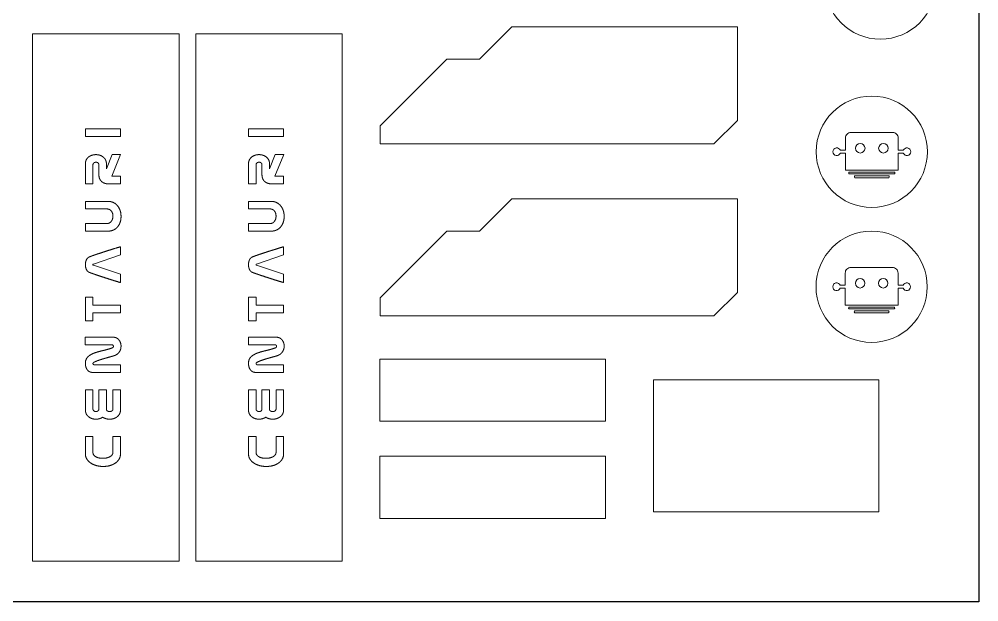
# Model space of a CAD drawing. Header units: millimetres. Extents: x 156 to 951, y 87 to 482.
# Drawn here: x 623.1 to 950.8, y 87 to 285.9 of the extents above; entities that cross this region are included whole.
import ezdxf

# ---------------------------------------------------------------- set-up
doc = ezdxf.new("R2010")
doc.units = ezdxf.units.MM

# ---------------------------------------------------------------- blocks, each defined once
blk = doc.blocks.new('On Logo')
at = {"color": 7, "linetype": 'Continuous', "lineweight": 15}
for points in [[(-44.68, 91.52), (-44.68, 87.35), (-46.41, 87.35, 5.199777), (-46.41, 86.38), (-44.68, 86.38), (-44.68, 80.56), (-26.63, 80.56), (-26.63, 86.38), (-24.9, 86.38, 5.199777), (-24.9, 87.35), (-26.63, 87.35), (-26.63, 91.52, 0.414214), (-28.57, 93.45), (-42.75, 93.45, 0.414214)], [(-43.39, 79.28), (-27.92, 79.28, 0.414214), (-27.92, 79.92), (-43.39, 79.92, 0.414214)], [(-41.46, 77.99), (-29.86, 77.99, 0.414214), (-29.86, 78.63), (-41.46, 78.63, 0.414214)]]:
    blk.add_lwpolyline(points, format="xyb", close=True, dxfattribs=at)
for centre, radius in [((-35.66, 86.86), 19), ((-39.59, 88.03), 1.61), ((-31.72, 88.03), 1.61)]:
    blk.add_circle(centre, radius, dxfattribs=at)
blk = doc.blocks.new('On Ust')
at = {"color": 7, "linetype": 'Continuous', "lineweight": 15}
for points in [[(-34.69, -18.62), (145.31, -18.62), (145.31, 31.38), (-34.69, 31.38)], [(0.9, 9.76), (0.86, 9.68), (0.83, 9.61), (0.79, 9.54), (0.76, 9.46), (0.73, 9.39), (0.7, 9.31), (0.67, 9.23), (0.64, 9.16), (0.62, 9.08), (0.59, 9), (0.57, 8.92), (0.55, 8.84), (0.53, 8.76), (0.52, 8.68), (0.5, 8.6), (0.49, 8.52), (0.47, 8.44), (0.46, 8.36), (0.45, 8.28), (0.44, 8.2), (0.43, 8.11), (0.43, 8.03), (0.42, 7.95), (0.42, 7.87), (0.41, 7.79), (0.41, 7.71), (0.41, 7.62), (0.4, 7.54), (0.4, 7.46), (0.4, 7.38), (0.41, 7.29), (0.41, 7.2), (0.41, 7.12), (0.42, 7.03), (0.42, 6.95), (0.43, 6.86), (0.43, 6.78), (0.44, 6.69), (0.45, 6.61), (0.47, 6.52), (0.48, 6.44), (0.49, 6.35), (0.51, 6.27), (0.53, 6.18), (0.54, 6.1), (0.56, 6.02), (0.58, 5.93), (0.61, 5.85), (0.63, 5.77), (0.66, 5.69), (0.68, 5.61), (0.71, 5.53), (0.75, 5.45), (0.78, 5.37), (0.81, 5.29), (0.85, 5.21), (0.88, 5.13), (0.92, 5.06), (0.94, 5.02), (0.96, 4.99), (0.97, 4.96), (0.99, 4.92), (1.01, 4.89), (1.03, 4.86), (1.05, 4.83), (1.07, 4.8), (1.09, 4.77), (1.11, 4.73), (1.13, 4.7), (1.15, 4.67), (1.18, 4.64), (1.2, 4.61), (1.22, 4.59), (1.25, 4.56), (1.27, 4.53), (1.29, 4.5), (1.32, 4.47), (1.34, 4.44), (1.37, 4.42), (1.4, 4.39), (1.42, 4.37), (1.45, 4.34), (1.48, 4.32), (1.51, 4.29), (1.54, 4.27), (1.57, 4.25), (1.6, 4.23), (1.63, 4.21), (1.66, 4.18), (1.69, 4.16), (1.72, 4.15), (1.76, 4.13), (1.79, 4.11), (1.82, 4.09), (1.86, 4.08), (1.89, 4.07), (1.93, 4.05), (1.96, 4.04), (2, 4.03), (2.03, 4.02), (2.07, 4.01), (2.11, 4), (2.14, 3.99), (2.18, 3.98), (2.22, 3.98), (2.25, 3.97), (2.29, 3.97), (2.33, 3.97), (2.36, 3.97), (2.4, 3.96), (2.44, 3.96), (7.85, 3.96), (7.85, 1.38), (2.03, 1.38), (1.96, 1.38), (1.88, 1.38), (1.81, 1.39), (1.74, 1.39), (1.66, 1.39), (1.59, 1.4), (1.51, 1.41), (1.44, 1.42), (1.36, 1.43), (1.29, 1.44), (1.22, 1.45), (1.14, 1.47), (1.07, 1.49), (1, 1.5), (0.93, 1.52), (0.85, 1.54), (0.78, 1.57), (0.71, 1.59), (0.64, 1.62), (0.57, 1.64), (0.5, 1.67), (0.43, 1.7), (0.37, 1.73), (0.3, 1.76), (0.23, 1.8), (0.17, 1.83), (0.1, 1.87), (0.04, 1.91), (-0.03, 1.95), (-0.09, 1.99), (-0.15, 2.03), (-0.21, 2.07), (-0.27, 2.12), (-0.33, 2.16), (-0.39, 2.21), (-0.45, 2.26), (-0.5, 2.31), (-0.56, 2.36), (-0.61, 2.41), (-0.67, 2.46), (-0.72, 2.51), (-0.77, 2.57), (-0.82, 2.62), (-0.87, 2.68), (-0.92, 2.74), (-0.97, 2.79), (-1.01, 2.85), (-1.06, 2.91), (-1.1, 2.97), (-1.15, 3.03), (-1.19, 3.09), (-1.23, 3.15), (-1.28, 3.22), (-1.32, 3.28), (-1.36, 3.35), (-1.41, 3.42), (-1.45, 3.49), (-1.49, 3.56), (-1.53, 3.63), (-1.57, 3.7), (-1.6, 3.77), (-1.64, 3.84), (-1.67, 3.92), (-1.71, 3.99), (-1.74, 4.06), (-1.77, 4.14), (-1.81, 4.21), (-1.84, 4.28), (-1.87, 4.36), (-1.89, 4.43), (-1.92, 4.51), (-1.95, 4.59), (-1.98, 4.66), (-2, 4.74), (-2.02, 4.82), (-2.05, 4.89), (-2.07, 4.97), (-2.09, 5.05), (-2.11, 5.13), (-2.13, 5.2), (-2.15, 5.28), (-2.17, 5.36), (-2.19, 5.44), (-2.2, 5.52), (-2.22, 5.6), (-2.23, 5.68), (-2.25, 5.76), (-2.26, 5.83), (-2.27, 5.91), (-2.28, 5.99), (-2.29, 6.07), (-2.3, 6.15), (-2.31, 6.23), (-2.32, 6.31), (-2.33, 6.39), (-2.34, 6.47), (-2.34, 6.56), (-2.35, 6.64), (-2.35, 6.72), (-2.36, 6.8), (-2.36, 6.88), (-2.36, 6.96), (-2.36, 7.04), (-2.37, 7.12), (-2.37, 7.2), (-2.37, 7.28), (-2.37, 7.36), (-2.37, 7.45), (-2.36, 7.53), (-2.36, 7.61), (-2.36, 7.69), (-2.36, 7.78), (-2.35, 7.86), (-2.35, 7.94), (-2.34, 8.02), (-2.34, 8.11), (-2.33, 8.19), (-2.32, 8.27), (-2.31, 8.35), (-2.3, 8.44), (-2.29, 8.52), (-2.28, 8.6), (-2.27, 8.68), (-2.26, 8.76), (-2.24, 8.85), (-2.23, 8.93), (-2.21, 9.01), (-2.2, 9.09), (-2.18, 9.17), (-2.16, 9.25), (-2.15, 9.33), (-2.13, 9.41), (-2.11, 9.49), (-2.09, 9.57), (-2.06, 9.65), (-2.04, 9.73), (-2.02, 9.81), (-1.99, 9.89), (-1.97, 9.97), (-1.94, 10.05), (-1.91, 10.13), (-1.88, 10.2), (-1.85, 10.28), (-1.82, 10.36), (-1.79, 10.44), (-1.76, 10.51), (-1.73, 10.59), (-1.69, 10.66), (-1.66, 10.74), (-1.62, 10.81), (-1.59, 10.89), (-1.55, 10.96), (-1.51, 11.03), (-1.47, 11.11), (-1.43, 11.18), (-1.39, 11.25), (-1.34, 11.32), (-1.3, 11.39), (-1.26, 11.46), (-1.21, 11.52), (-1.17, 11.59), (-1.13, 11.65), (-1.09, 11.71), (-1.04, 11.77), (-1, 11.83), (-0.95, 11.89), (-0.91, 11.95), (-0.86, 12.01), (-0.81, 12.07), (-0.76, 12.12), (-0.71, 12.18), (-0.66, 12.23), (-0.6, 12.29), (-0.55, 12.34), (-0.5, 12.39), (-0.44, 12.44), (-0.39, 12.49), (-0.33, 12.54), (-0.27, 12.59), (-0.21, 12.64), (-0.15, 12.68), (-0.09, 12.73), (-0.03, 12.77), (0.04, 12.81), (0.1, 12.85), (0.16, 12.89), (0.23, 12.93), (0.29, 12.96), (0.36, 13), (0.43, 13.03), (0.5, 13.06), (0.57, 13.09), (0.64, 13.12), (0.71, 13.15), (0.78, 13.18), (0.85, 13.2), (0.92, 13.22), (0.99, 13.24), (1.06, 13.26), (1.14, 13.28), (1.21, 13.3), (1.29, 13.31), (1.36, 13.32), (1.43, 13.34), (1.51, 13.35), (1.58, 13.35), (1.66, 13.36), (1.73, 13.37), (1.81, 13.37), (1.88, 13.37), (1.96, 13.38), (2.03, 13.38), (7.85, 13.38), (7.85, 10.79), (2.44, 10.79), (2.4, 10.79), (2.36, 10.79), (2.33, 10.79), (2.29, 10.78), (2.25, 10.78), (2.22, 10.78), (2.18, 10.77), (2.14, 10.77), (2.11, 10.76), (2.07, 10.75), (2.04, 10.75), (2, 10.74), (1.96, 10.73), (1.93, 10.71), (1.89, 10.7), (1.86, 10.69), (1.83, 10.68), (1.79, 10.66), (1.76, 10.65), (1.72, 10.63), (1.69, 10.61), (1.66, 10.59), (1.63, 10.57), (1.6, 10.56), (1.57, 10.53), (1.54, 10.51), (1.51, 10.49), (1.48, 10.47), (1.45, 10.45), (1.42, 10.42), (1.39, 10.4), (1.36, 10.37), (1.34, 10.35), (1.31, 10.32), (1.28, 10.3), (1.26, 10.27), (1.23, 10.24), (1.21, 10.22), (1.19, 10.19), (1.16, 10.16), (1.14, 10.13), (1.12, 10.1), (1.1, 10.07), (1.07, 10.04), (1.05, 10.01), (1.03, 9.98), (1.01, 9.95), (0.99, 9.92), (0.98, 9.88), (0.96, 9.85), (0.94, 9.82), (0.92, 9.79)], [(16.99, 13.38), (23.8, 13.38), (23.8, 10.79), (17.3, 10.79), (17.27, 10.79), (17.24, 10.79), (17.21, 10.79), (17.18, 10.78), (17.15, 10.78), (17.12, 10.78), (17.09, 10.77), (17.06, 10.77), (17.04, 10.76), (17.01, 10.75), (16.98, 10.74), (16.95, 10.73), (16.92, 10.72), (16.9, 10.71), (16.87, 10.7), (16.84, 10.68), (16.82, 10.67), (16.79, 10.65), (16.77, 10.63), (16.74, 10.62), (16.72, 10.6), (16.7, 10.58), (16.68, 10.56), (16.65, 10.54), (16.63, 10.51), (16.61, 10.49), (16.6, 10.47), (16.58, 10.45), (16.56, 10.42), (16.54, 10.4), (16.53, 10.37), (16.51, 10.35), (16.5, 10.32), (16.48, 10.29), (16.47, 10.27), (16.46, 10.24), (16.44, 10.21), (16.43, 10.19), (16.42, 10.16), (16.41, 10.13), (16.4, 10.1), (16.39, 10.07), (16.39, 10.04), (16.38, 10.02), (16.37, 9.99), (16.37, 9.96), (16.37, 9.93), (16.36, 9.9), (16.36, 9.87), (16.36, 9.84), (16.36, 9.81), (16.35, 9.78), (16.35, 9.75), (16.35, 9.72), (16.35, 9.69), (16.36, 9.66), (16.36, 9.63), (16.36, 9.6), (16.36, 9.57), (16.37, 9.55), (16.37, 9.52), (16.38, 9.49), (16.39, 9.46), (16.39, 9.43), (16.4, 9.4), (16.41, 9.38), (16.42, 9.35), (16.43, 9.32), (16.44, 9.3), (16.46, 9.27), (16.47, 9.24), (16.48, 9.22), (16.5, 9.19), (16.51, 9.17), (16.53, 9.14), (16.54, 9.12), (16.56, 9.1), (16.58, 9.07), (16.6, 9.05), (16.62, 9.03), (16.64, 9.01), (16.66, 8.99), (16.68, 8.97), (16.7, 8.95), (16.72, 8.93), (16.75, 8.91), (16.77, 8.9), (16.8, 8.88), (16.82, 8.87), (16.85, 8.86), (16.88, 8.84), (16.9, 8.83), (16.93, 8.82), (16.96, 8.81), (16.99, 8.8), (17.01, 8.8), (17.04, 8.79), (17.07, 8.78), (17.1, 8.78), (17.13, 8.77), (17.16, 8.77), (17.18, 8.77), (17.21, 8.77), (17.24, 8.76), (17.27, 8.76), (17.3, 8.76), (23.8, 8.76), (23.8, 6.18), (16.93, 6.18), (16.9, 6.16), (16.88, 6.15), (16.85, 6.13), (16.82, 6.12), (16.79, 6.1), (16.77, 6.08), (16.74, 6.06), (16.72, 6.04), (16.7, 6.02), (16.67, 5.99), (16.65, 5.97), (16.63, 5.95), (16.61, 5.92), (16.59, 5.9), (16.57, 5.87), (16.56, 5.84), (16.54, 5.82), (16.52, 5.79), (16.51, 5.76), (16.49, 5.73), (16.48, 5.7), (16.47, 5.67), (16.45, 5.65), (16.44, 5.62), (16.43, 5.59), (16.42, 5.56), (16.41, 5.52), (16.4, 5.49), (16.4, 5.46), (16.39, 5.43), (16.38, 5.4), (16.38, 5.37), (16.37, 5.34), (16.37, 5.31), (16.37, 5.28), (16.36, 5.24), (16.36, 5.21), (16.36, 5.18), (16.36, 5.15), (16.35, 5.12), (16.35, 5.08), (16.35, 5.05), (16.35, 5.02), (16.36, 4.99), (16.36, 4.96), (16.36, 4.93), (16.36, 4.9), (16.37, 4.87), (16.37, 4.84), (16.38, 4.81), (16.38, 4.77), (16.39, 4.74), (16.4, 4.71), (16.41, 4.68), (16.41, 4.65), (16.42, 4.63), (16.44, 4.6), (16.45, 4.57), (16.46, 4.54), (16.47, 4.51), (16.48, 4.48), (16.5, 4.45), (16.51, 4.43), (16.53, 4.4), (16.54, 4.37), (16.56, 4.35), (16.58, 4.32), (16.6, 4.29), (16.62, 4.27), (16.64, 4.25), (16.66, 4.22), (16.68, 4.2), (16.7, 4.18), (16.72, 4.16), (16.75, 4.14), (16.77, 4.12), (16.8, 4.1), (16.82, 4.09), (16.85, 4.07), (16.88, 4.05), (16.91, 4.04), (16.94, 4.03), (16.96, 4.02), (16.99, 4.01), (17.02, 4), (17.05, 3.99), (17.08, 3.98), (17.12, 3.98), (17.15, 3.97), (17.18, 3.97), (17.21, 3.97), (17.24, 3.97), (17.27, 3.96), (17.3, 3.96), (23.8, 3.96), (23.8, 1.38), (16.99, 1.38), (16.94, 1.38), (16.88, 1.38), (16.83, 1.38), (16.78, 1.38), (16.73, 1.39), (16.67, 1.39), (16.62, 1.39), (16.57, 1.4), (16.52, 1.41), (16.47, 1.41), (16.41, 1.42), (16.36, 1.43), (16.31, 1.44), (16.26, 1.45), (16.21, 1.46), (16.16, 1.48), (16.11, 1.49), (16.05, 1.5), (16, 1.52), (15.95, 1.54), (15.9, 1.55), (15.86, 1.57), (15.81, 1.59), (15.76, 1.61), (15.71, 1.63), (15.66, 1.65), (15.61, 1.67), (15.57, 1.7), (15.52, 1.72), (15.47, 1.74), (15.43, 1.77), (15.38, 1.8), (15.34, 1.83), (15.29, 1.85), (15.25, 1.88), (15.21, 1.91), (15.16, 1.94), (15.12, 1.98), (15.08, 2.01), (15.04, 2.04), (15, 2.08), (14.96, 2.11), (14.92, 2.15), (14.88, 2.18), (14.85, 2.22), (14.81, 2.26), (14.77, 2.3), (14.74, 2.34), (14.7, 2.38), (14.67, 2.42), (14.64, 2.46), (14.6, 2.5), (14.57, 2.54), (14.54, 2.58), (14.51, 2.62), (14.48, 2.66), (14.45, 2.71), (14.42, 2.75), (14.39, 2.79), (14.36, 2.83), (14.34, 2.88), (14.31, 2.92), (14.28, 2.97), (14.26, 3.01), (14.23, 3.06), (14.21, 3.1), (14.19, 3.15), (14.17, 3.2), (14.14, 3.24), (14.12, 3.29), (14.1, 3.34), (14.08, 3.38), (14.06, 3.43), (14.05, 3.48), (14.03, 3.53), (14.01, 3.58), (13.99, 3.63), (13.98, 3.68), (13.96, 3.72), (13.95, 3.77), (13.93, 3.82), (13.92, 3.87), (13.91, 3.92), (13.89, 3.97), (13.88, 4.02), (13.87, 4.07), (13.86, 4.12), (13.85, 4.18), (13.84, 4.23), (13.83, 4.28), (13.82, 4.33), (13.82, 4.38), (13.81, 4.43), (13.8, 4.48), (13.8, 4.53), (13.79, 4.58), (13.79, 4.63), (13.78, 4.69), (13.78, 4.74), (13.78, 4.79), (13.77, 4.84), (13.77, 4.89), (13.77, 4.94), (13.77, 5), (13.77, 5.05), (13.77, 5.1), (13.77, 5.15), (13.77, 5.19), (13.77, 5.24), (13.77, 5.29), (13.77, 5.33), (13.78, 5.38), (13.78, 5.43), (13.78, 5.48), (13.79, 5.52), (13.79, 5.57), (13.79, 5.62), (13.8, 5.66), (13.8, 5.71), (13.81, 5.76), (13.82, 5.8), (13.82, 5.85), (13.83, 5.9), (13.84, 5.94), (13.85, 5.99), (13.86, 6.04), (13.86, 6.08), (13.87, 6.13), (13.88, 6.18), (13.9, 6.22), (13.91, 6.27), (13.92, 6.31), (13.93, 6.36), (13.94, 6.4), (13.96, 6.45), (13.97, 6.49), (13.99, 6.54), (14, 6.58), (14.02, 6.63), (14.03, 6.67), (14.05, 6.72), (14.07, 6.76), (14.08, 6.81), (14.1, 6.85), (14.12, 6.89), (14.14, 6.94), (14.16, 6.98), (14.18, 7.02), (14.2, 7.06), (14.22, 7.11), (14.24, 7.15), (14.27, 7.19), (14.29, 7.23), (14.31, 7.27), (14.34, 7.31), (14.36, 7.35), (14.39, 7.39), (14.41, 7.43), (14.44, 7.47), (14.41, 7.51), (14.39, 7.55), (14.36, 7.59), (14.34, 7.62), (14.32, 7.66), (14.29, 7.7), (14.27, 7.74), (14.25, 7.78), (14.22, 7.82), (14.2, 7.86), (14.18, 7.9), (14.16, 7.95), (14.14, 7.99), (14.12, 8.03), (14.1, 8.07), (14.09, 8.11), (14.07, 8.16), (14.05, 8.2), (14.04, 8.24), (14.02, 8.28), (14, 8.33), (13.99, 8.37), (13.97, 8.41), (13.96, 8.46), (13.95, 8.5), (13.93, 8.55), (13.92, 8.59), (13.91, 8.63), (13.9, 8.68), (13.89, 8.72), (13.88, 8.77), (13.87, 8.81), (13.86, 8.86), (13.85, 8.9), (13.84, 8.95), (13.83, 8.99), (13.82, 9.04), (13.82, 9.08), (13.81, 9.13), (13.81, 9.18), (13.8, 9.22), (13.79, 9.27), (13.79, 9.31), (13.79, 9.36), (13.78, 9.4), (13.78, 9.45), (13.78, 9.5), (13.77, 9.54), (13.77, 9.59), (13.77, 9.63), (13.77, 9.68), (13.77, 9.73), (13.77, 9.77), (13.77, 9.82), (13.77, 9.87), (13.77, 9.92), (13.77, 9.97), (13.77, 10.02), (13.78, 10.07), (13.78, 10.12), (13.78, 10.17), (13.79, 10.22), (13.79, 10.27), (13.8, 10.32), (13.8, 10.37), (13.81, 10.42), (13.82, 10.47), (13.82, 10.52), (13.83, 10.57), (13.84, 10.62), (13.85, 10.67), (13.86, 10.72), (13.87, 10.77), (13.88, 10.82), (13.89, 10.86), (13.91, 10.91), (13.92, 10.96), (13.93, 11.01), (13.95, 11.06), (13.96, 11.1), (13.98, 11.15), (14, 11.2), (14.01, 11.25), (14.03, 11.29), (14.05, 11.34), (14.07, 11.39), (14.09, 11.43), (14.11, 11.48), (14.13, 11.53), (14.15, 11.57), (14.17, 11.62), (14.19, 11.66), (14.21, 11.71), (14.24, 11.75), (14.26, 11.79), (14.29, 11.84), (14.31, 11.88), (14.34, 11.92), (14.37, 11.96), (14.39, 12.01), (14.42, 12.05), (14.45, 12.09), (14.48, 12.13), (14.51, 12.17), (14.54, 12.21), (14.57, 12.25), (14.6, 12.29), (14.64, 12.33), (14.67, 12.37), (14.71, 12.41), (14.74, 12.45), (14.78, 12.49), (14.81, 12.52), (14.85, 12.56), (14.89, 12.6), (14.92, 12.63), (14.96, 12.67), (15, 12.7), (15.04, 12.73), (15.08, 12.77), (15.13, 12.8), (15.17, 12.83), (15.21, 12.86), (15.25, 12.89), (15.3, 12.92), (15.34, 12.95), (15.39, 12.97), (15.43, 13), (15.48, 13.02), (15.52, 13.05), (15.57, 13.07), (15.62, 13.09), (15.67, 13.12), (15.71, 13.14), (15.76, 13.16), (15.81, 13.18), (15.86, 13.19), (15.91, 13.21), (15.96, 13.23), (16.01, 13.24), (16.06, 13.26), (16.11, 13.27), (16.16, 13.28), (16.21, 13.3), (16.26, 13.31), (16.31, 13.32), (16.37, 13.33), (16.42, 13.34), (16.47, 13.34), (16.52, 13.35), (16.57, 13.36), (16.62, 13.36), (16.68, 13.36), (16.73, 13.37), (16.78, 13.37), (16.83, 13.37), (16.89, 13.37), (16.94, 13.38)], [(32.74, 10.79), (32.73, 10.79), (32.71, 10.78), (32.69, 10.78), (32.67, 10.77), (32.65, 10.76), (32.63, 10.76), (32.61, 10.75), (32.59, 10.74), (32.58, 10.74), (32.56, 10.73), (32.54, 10.72), (32.52, 10.71), (32.51, 10.7), (32.49, 10.69), (32.48, 10.67), (32.46, 10.66), (32.45, 10.65), (32.43, 10.63), (32.42, 10.62), (32.41, 10.6), (32.39, 10.59), (32.38, 10.57), (32.37, 10.55), (32.37, 10.54), (32.36, 10.52), (32.35, 10.5), (32.34, 10.48), (32.34, 10.46), (32.33, 10.44), (32.33, 10.42), (32.32, 10.4), (32.32, 10.38), (32.32, 10.36), (32.31, 10.35), (32.31, 10.33), (32.31, 10.31), (32.31, 10.29), (32.31, 10.27), (32.31, 10.25), (32.3, 10.23), (32.3, 10.21), (32.3, 1.42), (29.72, 1.42), (29.72, 10.84), (29.72, 10.88), (29.72, 10.93), (29.72, 10.97), (29.72, 11.01), (29.73, 11.06), (29.73, 11.1), (29.73, 11.14), (29.74, 11.19), (29.74, 11.23), (29.75, 11.27), (29.76, 11.31), (29.76, 11.36), (29.77, 11.4), (29.78, 11.44), (29.79, 11.48), (29.8, 11.53), (29.81, 11.57), (29.82, 11.61), (29.83, 11.65), (29.85, 11.69), (29.86, 11.73), (29.88, 11.77), (29.89, 11.81), (29.91, 11.85), (29.93, 11.89), (29.95, 11.93), (29.96, 11.97), (29.98, 12.01), (30.01, 12.05), (30.03, 12.09), (30.05, 12.12), (30.07, 12.16), (30.1, 12.2), (30.12, 12.23), (30.15, 12.27), (30.17, 12.3), (30.2, 12.34), (30.23, 12.37), (30.26, 12.4), (30.29, 12.43), (30.31, 12.47), (30.34, 12.5), (30.38, 12.53), (30.41, 12.56), (30.44, 12.59), (30.47, 12.62), (30.5, 12.64), (30.54, 12.67), (30.57, 12.7), (30.61, 12.72), (30.64, 12.75), (30.68, 12.78), (30.71, 12.8), (30.75, 12.82), (30.78, 12.85), (30.82, 12.87), (30.86, 12.89), (30.9, 12.91), (30.93, 12.94), (30.97, 12.96), (31.01, 12.98), (31.05, 13), (31.09, 13.02), (31.13, 13.04), (31.16, 13.05), (31.2, 13.07), (31.24, 13.09), (31.28, 13.1), (31.33, 13.12), (31.37, 13.13), (31.41, 13.15), (31.45, 13.16), (31.49, 13.18), (31.53, 13.19), (31.57, 13.2), (31.61, 13.21), (31.66, 13.23), (31.7, 13.24), (31.74, 13.25), (31.78, 13.26), (31.82, 13.27), (31.87, 13.28), (31.91, 13.29), (31.95, 13.29), (31.99, 13.3), (32.04, 13.31), (32.08, 13.32), (32.12, 13.32), (32.17, 13.33), (32.21, 13.34), (32.25, 13.34), (32.29, 13.35), (32.34, 13.35), (32.38, 13.36), (32.42, 13.36), (32.47, 13.36), (32.51, 13.37), (32.55, 13.37), (32.6, 13.37), (32.64, 13.37), (32.68, 13.37), (32.73, 13.37), (32.77, 13.38), (32.81, 13.38), (32.86, 13.38), (32.9, 13.38), (32.97, 13.37), (33.03, 13.37), (33.1, 13.37), (33.17, 13.36), (33.23, 13.36), (33.3, 13.35), (33.36, 13.35), (33.43, 13.34), (33.49, 13.33), (33.56, 13.31), (33.62, 13.3), (33.69, 13.28), (33.75, 13.27), (33.82, 13.25), (33.88, 13.23), (33.94, 13.2), (34, 13.18), (34.07, 13.16), (34.13, 13.13), (34.19, 13.1), (34.25, 13.07), (34.31, 13.04), (34.37, 13.01), (34.42, 12.98), (34.48, 12.95), (34.54, 12.91), (34.59, 12.87), (34.65, 12.84), (34.7, 12.8), (34.75, 12.76), (34.8, 12.72), (34.86, 12.67), (34.91, 12.63), (34.96, 12.59), (35, 12.54), (35.05, 12.49), (35.1, 12.45), (35.15, 12.4), (35.19, 12.35), (35.23, 12.3), (35.28, 12.25), (35.32, 12.2), (35.36, 12.15), (35.4, 12.1), (35.44, 12.04), (35.48, 11.99), (35.52, 11.93), (35.56, 11.88), (35.59, 11.82), (35.63, 11.77), (35.66, 11.71), (35.7, 11.66), (35.74, 11.6), (35.77, 11.53), (35.81, 11.47), (35.85, 11.4), (35.89, 11.33), (35.92, 11.26), (35.96, 11.2), (35.99, 11.13), (36.02, 11.06), (36.05, 10.99), (36.09, 10.92), (36.12, 10.85), (36.15, 10.77), (36.18, 10.7), (36.21, 10.63), (36.24, 10.56), (36.26, 10.49), (36.29, 10.42), (36.32, 10.35), (36.35, 10.27), (36.37, 10.2), (36.4, 10.13), (36.42, 10.06), (36.45, 9.98), (36.47, 9.91), (36.5, 9.84), (36.52, 9.77), (36.55, 9.69), (36.57, 9.62), (36.59, 9.55), (36.62, 9.47), (36.64, 9.4), (36.66, 9.33), (36.69, 9.25), (36.71, 9.18), (36.73, 9.11), (36.75, 9.03), (36.77, 8.96), (36.79, 8.88), (36.81, 8.81), (36.83, 8.74), (36.85, 8.66), (36.87, 8.59), (36.89, 8.51), (36.91, 8.44), (36.93, 8.36), (36.95, 8.29), (36.97, 8.21), (36.99, 8.14), (37.01, 8.07), (37.03, 7.99), (37.05, 7.92), (37.06, 7.84), (37.08, 7.77), (37.1, 7.7), (37.12, 7.63), (37.13, 7.56), (37.15, 7.49), (37.17, 7.42), (37.18, 7.35), (37.2, 7.28), (37.22, 7.22), (37.24, 7.15), (37.25, 7.08), (37.27, 7.01), (37.29, 6.94), (37.3, 6.87), (37.32, 6.8), (37.34, 6.73), (37.36, 6.67), (37.37, 6.6), (37.39, 6.53), (37.41, 6.46), (37.43, 6.39), (37.44, 6.32), (37.46, 6.25), (37.48, 6.19), (37.5, 6.12), (37.52, 6.05), (37.54, 5.98), (37.55, 5.91), (37.57, 5.84), (37.59, 5.77), (37.61, 5.71), (37.63, 5.64), (37.65, 5.57), (37.67, 5.5), (37.69, 5.43), (37.71, 5.36), (37.73, 5.3), (37.75, 5.23), (37.77, 5.16), (37.79, 5.09), (37.81, 5.02), (37.83, 4.96), (37.85, 4.89), (37.87, 4.82), (37.89, 4.75), (37.91, 4.69), (37.94, 4.62), (37.96, 4.55), (37.98, 4.49), (38.01, 4.42), (38.03, 4.35), (38.06, 4.29), (38.09, 4.22), (38.11, 4.16), (38.12, 4.13), (38.14, 4.11), (38.15, 4.09), (38.16, 4.07), (38.17, 4.05), (38.19, 4.03), (38.2, 4.01), (38.21, 3.99), (38.23, 3.97), (38.24, 3.95), (38.26, 3.94), (38.28, 3.92), (38.3, 3.9), (38.31, 3.89), (38.33, 3.87), (38.35, 3.86), (38.37, 3.85), (38.4, 3.84), (38.42, 3.82), (38.44, 3.82), (38.46, 3.81), (38.49, 3.8), (38.51, 3.79), (38.53, 3.79), (38.56, 3.79), (38.58, 3.78), (38.6, 3.78), (38.63, 3.78), (38.65, 3.78), (38.67, 3.78), (38.69, 3.78), (38.71, 3.79), (38.73, 3.79), (38.76, 3.79), (38.78, 3.8), (38.8, 3.8), (38.81, 3.81), (38.83, 3.82), (38.85, 3.83), (38.87, 3.84), (38.89, 3.85), (38.91, 3.86), (38.92, 3.87), (38.94, 3.88), (38.96, 3.9), (38.97, 3.91), (38.98, 3.93), (39, 3.94), (39.01, 3.96), (39.02, 3.98), (39.04, 3.99), (39.05, 4.01), (39.06, 4.03), (39.07, 4.05), (39.08, 4.07), (39.09, 4.08), (39.09, 4.1), (39.1, 4.12), (39.11, 4.14), (39.11, 4.16), (39.12, 4.18), (39.12, 4.2), (39.12, 4.22), (39.13, 4.24), (39.13, 4.27), (39.13, 4.29), (39.13, 4.31), (39.13, 4.33), (39.13, 4.35), (39.13, 4.37), (39.13, 13.4), (41.72, 13.4), (41.72, 3.77), (41.72, 3.72), (41.72, 3.68), (41.71, 3.64), (41.71, 3.6), (41.71, 3.56), (41.71, 3.52), (41.7, 3.48), (41.7, 3.44), (41.69, 3.4), (41.69, 3.36), (41.68, 3.32), (41.67, 3.28), (41.66, 3.24), (41.65, 3.2), (41.64, 3.16), (41.63, 3.12), (41.62, 3.08), (41.61, 3.04), (41.6, 3), (41.58, 2.96), (41.57, 2.92), (41.55, 2.88), (41.54, 2.84), (41.52, 2.81), (41.5, 2.77), (41.49, 2.73), (41.47, 2.69), (41.45, 2.66), (41.43, 2.62), (41.41, 2.59), (41.39, 2.55), (41.36, 2.52), (41.34, 2.48), (41.32, 2.45), (41.29, 2.42), (41.27, 2.38), (41.24, 2.35), (41.22, 2.32), (41.19, 2.29), (41.17, 2.25), (41.14, 2.22), (41.11, 2.19), (41.08, 2.16), (41.05, 2.13), (41.03, 2.11), (41, 2.08), (40.97, 2.05), (40.93, 2.02), (40.9, 1.99), (40.87, 1.97), (40.84, 1.94), (40.81, 1.91), (40.78, 1.89), (40.74, 1.86), (40.71, 1.84), (40.68, 1.81), (40.64, 1.79), (40.61, 1.76), (40.57, 1.74), (40.54, 1.71), (40.5, 1.69), (40.46, 1.67), (40.43, 1.65), (40.39, 1.63), (40.35, 1.6), (40.31, 1.58), (40.28, 1.56), (40.24, 1.54), (40.2, 1.53), (40.16, 1.51), (40.12, 1.49), (40.09, 1.47), (40.05, 1.45), (40.01, 1.44), (39.97, 1.42), (39.93, 1.41), (39.89, 1.39), (39.85, 1.38), (39.81, 1.36), (39.77, 1.35), (39.73, 1.34), (39.68, 1.33), (39.64, 1.32), (39.6, 1.31), (39.56, 1.3), (39.52, 1.29), (39.48, 1.28), (39.44, 1.27), (39.39, 1.26), (39.35, 1.25), (39.31, 1.24), (39.27, 1.24), (39.23, 1.23), (39.18, 1.22), (39.14, 1.22), (39.1, 1.22), (39.06, 1.21), (39.01, 1.21), (38.97, 1.2), (38.93, 1.2), (38.89, 1.2), (38.84, 1.2), (38.8, 1.2), (38.76, 1.2), (38.71, 1.19), (38.67, 1.19), (38.6, 1.2), (38.53, 1.2), (38.46, 1.2), (38.4, 1.21), (38.33, 1.21), (38.26, 1.22), (38.19, 1.22), (38.12, 1.23), (38.05, 1.24), (37.98, 1.26), (37.92, 1.27), (37.85, 1.28), (37.78, 1.3), (37.71, 1.32), (37.65, 1.34), (37.58, 1.36), (37.52, 1.38), (37.45, 1.4), (37.38, 1.43), (37.32, 1.45), (37.26, 1.48), (37.19, 1.51), (37.13, 1.54), (37.07, 1.57), (37.01, 1.6), (36.95, 1.64), (36.89, 1.67), (36.83, 1.71), (36.77, 1.74), (36.74, 1.77), (36.7, 1.79), (36.67, 1.82), (36.63, 1.84), (36.6, 1.87), (36.56, 1.89), (36.53, 1.92), (36.5, 1.94), (36.46, 1.97), (36.43, 2), (36.4, 2.03), (36.37, 2.06), (36.34, 2.09), (36.31, 2.11), (36.28, 2.14), (36.25, 2.17), (36.22, 2.2), (36.19, 2.23), (36.16, 2.27), (36.13, 2.3), (36.1, 2.33), (36.07, 2.36), (36.05, 2.39), (36.02, 2.43), (35.99, 2.46), (35.97, 2.5), (35.94, 2.53), (35.92, 2.56), (35.89, 2.6), (35.87, 2.63), (35.84, 2.67), (35.82, 2.7), (35.8, 2.74), (35.78, 2.78), (35.76, 2.81), (35.73, 2.85), (35.71, 2.89), (35.69, 2.93), (35.67, 2.96), (35.65, 3), (35.63, 3.04), (35.62, 3.08), (35.6, 3.11), (35.58, 3.15), (35.56, 3.19), (35.54, 3.23), (35.53, 3.27), (35.51, 3.31), (35.5, 3.35), (35.48, 3.39), (35.47, 3.43), (35.45, 3.47), (35.44, 3.51), (35.42, 3.56), (35.41, 3.6), (35.39, 3.65), (35.38, 3.7), (35.37, 3.74), (35.35, 3.79), (35.34, 3.84), (35.32, 3.89), (35.31, 3.93), (35.3, 3.98), (35.28, 4.03), (35.27, 4.08), (35.26, 4.12), (35.24, 4.17), (35.23, 4.22), (35.22, 4.26), (35.2, 4.31), (35.19, 4.36), (35.18, 4.41), (35.16, 4.45), (35.15, 4.5), (35.14, 4.55), (35.12, 4.6), (35.11, 4.64), (35.09, 4.69), (35.08, 4.74), (35.07, 4.78), (35.05, 4.83), (35.04, 4.88), (35.03, 4.93), (35.01, 4.97), (35, 5.02), (34.99, 5.07), (34.98, 5.12), (34.96, 5.16), (34.95, 5.21), (34.94, 5.26), (34.92, 5.31), (34.91, 5.35), (34.9, 5.4), (34.88, 5.45), (34.87, 5.49), (34.86, 5.54), (34.84, 5.59), (34.83, 5.64), (34.82, 5.68), (34.8, 5.73), (34.79, 5.78), (34.78, 5.83), (34.76, 5.87), (34.75, 5.92), (34.74, 5.97), (34.72, 6.02), (34.71, 6.08), (34.69, 6.14), (34.67, 6.2), (34.65, 6.26), (34.64, 6.32), (34.62, 6.39), (34.6, 6.45), (34.58, 6.51), (34.57, 6.57), (34.55, 6.63), (34.53, 6.69), (34.51, 6.75), (34.5, 6.82), (34.48, 6.88), (34.46, 6.94), (34.44, 7), (34.42, 7.06), (34.41, 7.12), (34.39, 7.18), (34.37, 7.24), (34.35, 7.31), (34.33, 7.37), (34.31, 7.43), (34.3, 7.49), (34.28, 7.55), (34.26, 7.61), (34.24, 7.67), (34.22, 7.73), (34.2, 7.8), (34.18, 7.86), (34.16, 7.92), (34.15, 7.98), (34.13, 8.04), (34.11, 8.1), (34.09, 8.16), (34.07, 8.22), (34.05, 8.28), (34.03, 8.34), (34.01, 8.4), (33.99, 8.47), (33.97, 8.53), (33.95, 8.59), (33.93, 8.65), (33.91, 8.71), (33.88, 8.77), (33.86, 8.83), (33.84, 8.89), (33.82, 8.95), (33.8, 9.01), (33.78, 9.07), (33.76, 9.13), (33.74, 9.19), (33.71, 9.25), (33.7, 9.28), (33.69, 9.32), (33.68, 9.35), (33.66, 9.38), (33.65, 9.42), (33.64, 9.45), (33.62, 9.48), (33.61, 9.51), (33.6, 9.55), (33.58, 9.58), (33.57, 9.61), (33.56, 9.65), (33.54, 9.68), (33.53, 9.71), (33.51, 9.74), (33.5, 9.78), (33.49, 9.81), (33.47, 9.84), (33.46, 9.88), (33.44, 9.91), (33.43, 9.94), (33.41, 9.97), (33.4, 10), (33.38, 10.04), (33.37, 10.07), (33.35, 10.1), (33.34, 10.13), (33.32, 10.17), (33.31, 10.2), (33.29, 10.23), (33.27, 10.26), (33.26, 10.29), (33.24, 10.32), (33.22, 10.35), (33.2, 10.38), (33.19, 10.41), (33.17, 10.44), (33.15, 10.47), (33.13, 10.5), (33.11, 10.53), (33.09, 10.56), (33.06, 10.59), (33.04, 10.62), (33.02, 10.64), (32.99, 10.67), (32.97, 10.69), (32.94, 10.72), (32.91, 10.74), (32.88, 10.76), (32.85, 10.77), (32.82, 10.78), (32.78, 10.79)], [(55.45, 13.38), (55.45, 10.79), (52.68, 10.79), (52.68, 1.38), (50.1, 1.38), (50.1, 10.79), (47.33, 10.79), (47.33, 13.38)], [(66.27, 10.65), (63.23, 1.38), (60.38, 1.38), (60.41, 1.48), (60.44, 1.59), (60.47, 1.7), (60.5, 1.81), (60.53, 1.91), (60.57, 2.02), (60.6, 2.13), (60.63, 2.23), (60.66, 2.34), (60.7, 2.45), (60.73, 2.55), (60.76, 2.66), (60.8, 2.76), (60.83, 2.87), (60.86, 2.98), (60.89, 3.08), (60.93, 3.19), (60.96, 3.3), (60.99, 3.4), (61.03, 3.51), (61.06, 3.62), (61.09, 3.72), (61.13, 3.83), (61.16, 3.93), (61.19, 4.04), (61.23, 4.15), (61.26, 4.25), (61.29, 4.36), (61.33, 4.47), (61.36, 4.57), (61.39, 4.68), (61.43, 4.79), (61.46, 4.89), (61.5, 5), (61.53, 5.1), (61.56, 5.21), (61.6, 5.32), (61.63, 5.42), (61.67, 5.53), (61.7, 5.63), (61.73, 5.74), (61.77, 5.85), (61.8, 5.95), (61.84, 6.06), (61.87, 6.16), (61.91, 6.27), (61.94, 6.38), (61.97, 6.48), (62.01, 6.59), (62.04, 6.69), (62.08, 6.8), (62.11, 6.91), (62.15, 7.01), (62.18, 7.12), (62.21, 7.22), (62.25, 7.33), (62.28, 7.44), (62.32, 7.54), (62.35, 7.65), (62.39, 7.75), (62.42, 7.86), (62.46, 7.97), (62.49, 8.07), (62.53, 8.18), (62.56, 8.28), (62.6, 8.39), (62.63, 8.5), (62.67, 8.6), (62.7, 8.71), (62.74, 8.81), (62.77, 8.92), (62.81, 9.02), (62.84, 9.13), (62.88, 9.24), (62.91, 9.34), (62.95, 9.45), (62.98, 9.55), (63, 9.61), (63.02, 9.66), (63.04, 9.71), (63.06, 9.77), (63.07, 9.82), (63.09, 9.87), (63.11, 9.93), (63.13, 9.98), (63.15, 10.03), (63.17, 10.09), (63.18, 10.14), (63.2, 10.19), (63.22, 10.25), (63.24, 10.3), (63.26, 10.35), (63.28, 10.41), (63.29, 10.46), (63.31, 10.51), (63.33, 10.56), (63.35, 10.62), (63.37, 10.67), (63.39, 10.72), (63.4, 10.78), (63.42, 10.83), (63.44, 10.88), (63.46, 10.94), (63.48, 10.99), (63.5, 11.04), (63.52, 11.1), (63.54, 11.15), (63.55, 11.2), (63.57, 11.26), (63.59, 11.31), (63.61, 11.36), (63.63, 11.41), (63.65, 11.47), (63.67, 11.52), (63.69, 11.57), (63.71, 11.63), (63.73, 11.68), (63.75, 11.73), (63.77, 11.78), (63.79, 11.84), (63.81, 11.89), (63.83, 11.94), (63.85, 11.99), (63.87, 12.04), (63.9, 12.1), (63.92, 12.15), (63.94, 12.2), (63.96, 12.25), (63.99, 12.3), (64.02, 12.35), (64.05, 12.39), (64.08, 12.43), (64.12, 12.47), (64.15, 12.51), (64.18, 12.55), (64.22, 12.59), (64.26, 12.63), (64.3, 12.67), (64.33, 12.7), (64.38, 12.73), (64.42, 12.77), (64.46, 12.8), (64.5, 12.83), (64.55, 12.86), (64.59, 12.89), (64.63, 12.91), (64.68, 12.94), (64.73, 12.97), (64.77, 12.99), (64.82, 13.01), (64.87, 13.04), (64.91, 13.06), (64.96, 13.08), (65.01, 13.1), (65.06, 13.12), (65.11, 13.14), (65.16, 13.16), (65.21, 13.17), (65.26, 13.19), (65.31, 13.21), (65.36, 13.22), (65.41, 13.24), (65.46, 13.25), (65.51, 13.26), (65.56, 13.27), (65.61, 13.29), (65.66, 13.3), (65.72, 13.31), (65.77, 13.32), (65.82, 13.33), (65.87, 13.33), (65.92, 13.34), (65.98, 13.35), (66.03, 13.35), (66.08, 13.36), (66.13, 13.36), (66.19, 13.37), (66.24, 13.37), (66.29, 13.37), (66.34, 13.37), (66.4, 13.37), (66.45, 13.38), (66.5, 13.38), (66.55, 13.38), (66.61, 13.37), (66.66, 13.37), (66.71, 13.37), (66.76, 13.37), (66.81, 13.37), (66.87, 13.36), (66.92, 13.36), (66.97, 13.35), (67.02, 13.35), (67.08, 13.34), (67.13, 13.33), (67.18, 13.33), (67.23, 13.32), (67.28, 13.31), (67.33, 13.3), (67.38, 13.29), (67.44, 13.27), (67.49, 13.26), (67.54, 13.25), (67.59, 13.23), (67.64, 13.22), (67.69, 13.21), (67.74, 13.19), (67.79, 13.17), (67.84, 13.16), (67.89, 13.14), (67.94, 13.12), (67.98, 13.1), (68.03, 13.08), (68.08, 13.06), (68.13, 13.04), (68.18, 13.01), (68.22, 12.99), (68.27, 12.97), (68.31, 12.94), (68.36, 12.91), (68.4, 12.89), (68.45, 12.86), (68.49, 12.83), (68.53, 12.8), (68.58, 12.77), (68.62, 12.73), (68.66, 12.7), (68.7, 12.67), (68.74, 12.63), (68.77, 12.59), (68.81, 12.55), (68.84, 12.51), (68.88, 12.47), (68.91, 12.43), (68.94, 12.39), (68.97, 12.35), (69, 12.3), (69.03, 12.25), (69.06, 12.2), (69.08, 12.15), (69.1, 12.1), (69.13, 12.05), (69.15, 12), (69.17, 11.95), (69.19, 11.9), (69.21, 11.84), (69.23, 11.79), (69.25, 11.74), (69.27, 11.69), (69.29, 11.64), (69.31, 11.58), (69.33, 11.53), (69.35, 11.48), (69.37, 11.43), (69.39, 11.37), (69.41, 11.32), (69.43, 11.27), (69.45, 11.21), (69.47, 11.16), (69.49, 11.11), (69.51, 11.06), (69.53, 11), (69.55, 10.95), (69.57, 10.9), (69.59, 10.85), (69.6, 10.79), (69.62, 10.74), (69.64, 10.69), (69.66, 10.63), (69.68, 10.58), (69.7, 10.53), (69.72, 10.48), (69.73, 10.42), (69.75, 10.37), (69.77, 10.32), (69.79, 10.26), (69.81, 10.21), (69.83, 10.16), (69.85, 10.1), (69.86, 10.05), (69.88, 10), (69.9, 9.94), (69.92, 9.89), (69.94, 9.84), (69.95, 9.79), (69.97, 9.73), (69.99, 9.68), (70.01, 9.63), (70.03, 9.57), (70.06, 9.48), (70.09, 9.39), (70.12, 9.3), (70.15, 9.21), (70.17, 9.12), (70.2, 9.03), (70.23, 8.94), (70.26, 8.85), (70.29, 8.76), (70.32, 8.67), (70.35, 8.58), (70.38, 8.49), (70.41, 8.4), (70.44, 8.31), (70.47, 8.22), (70.5, 8.13), (70.53, 8.04), (70.56, 7.95), (70.59, 7.86), (70.62, 7.77), (70.64, 7.68), (70.67, 7.59), (70.7, 7.5), (70.73, 7.41), (70.76, 7.32), (70.79, 7.23), (70.82, 7.14), (70.85, 7.04), (70.88, 6.95), (70.91, 6.86), (70.94, 6.77), (70.96, 6.68), (70.99, 6.59), (71.02, 6.5), (71.05, 6.41), (71.08, 6.32), (71.11, 6.23), (71.14, 6.14), (71.16, 6.05), (71.19, 5.96), (71.22, 5.87), (71.25, 5.78), (71.28, 5.69), (71.31, 5.6), (71.34, 5.51), (71.36, 5.42), (71.39, 5.32), (71.42, 5.23), (71.45, 5.14), (71.48, 5.05), (71.51, 4.96), (71.53, 4.87), (71.56, 4.78), (71.6, 4.66), (71.64, 4.55), (71.67, 4.43), (71.71, 4.31), (71.75, 4.19), (71.78, 4.08), (71.82, 3.96), (71.86, 3.84), (71.89, 3.72), (71.93, 3.61), (71.97, 3.49), (72.01, 3.37), (72.04, 3.26), (72.08, 3.14), (72.12, 3.02), (72.15, 2.9), (72.19, 2.79), (72.23, 2.67), (72.26, 2.55), (72.3, 2.43), (72.34, 2.32), (72.38, 2.2), (72.41, 2.08), (72.45, 1.96), (72.49, 1.85), (72.52, 1.73), (72.56, 1.61), (72.6, 1.49), (72.63, 1.38), (69.82, 1.38), (66.71, 10.65), (66.71, 10.66), (66.71, 10.66), (66.71, 10.67), (66.7, 10.68), (66.7, 10.69), (66.7, 10.7), (66.69, 10.71), (66.69, 10.72), (66.68, 10.72), (66.67, 10.73), (66.67, 10.74), (66.66, 10.75), (66.65, 10.75), (66.65, 10.76), (66.64, 10.76), (66.63, 10.77), (66.62, 10.77), (66.61, 10.78), (66.6, 10.78), (66.59, 10.78), (66.59, 10.78), (66.58, 10.79), (66.57, 10.79), (66.56, 10.79), (66.55, 10.79), (66.54, 10.79), (66.53, 10.79), (66.52, 10.79), (66.51, 10.79), (66.5, 10.79), (66.49, 10.79), (66.48, 10.79), (66.47, 10.79), (66.46, 10.79), (66.45, 10.79), (66.44, 10.79), (66.43, 10.78), (66.42, 10.78), (66.41, 10.78), (66.4, 10.77), (66.39, 10.77), (66.38, 10.76), (66.37, 10.76), (66.36, 10.75), (66.35, 10.75), (66.35, 10.74), (66.34, 10.73), (66.33, 10.73), (66.32, 10.72), (66.31, 10.71), (66.31, 10.71), (66.3, 10.7), (66.29, 10.69), (66.29, 10.68), (66.28, 10.67), (66.28, 10.66), (66.27, 10.65)], [(77.94, 5.65), (77.94, 13.38), (80.52, 13.38), (80.52, 6.02), (80.53, 5.99), (80.53, 5.95), (80.53, 5.92), (80.53, 5.88), (80.53, 5.85), (80.53, 5.82), (80.54, 5.78), (80.54, 5.75), (80.55, 5.71), (80.55, 5.68), (80.56, 5.65), (80.56, 5.61), (80.57, 5.58), (80.58, 5.55), (80.59, 5.52), (80.6, 5.48), (80.61, 5.45), (80.62, 5.42), (80.63, 5.39), (80.64, 5.35), (80.65, 5.32), (80.66, 5.29), (80.68, 5.26), (80.69, 5.23), (80.71, 5.2), (80.72, 5.17), (80.74, 5.14), (80.75, 5.11), (80.77, 5.08), (80.79, 5.05), (80.8, 5.02), (80.82, 4.99), (80.84, 4.97), (80.86, 4.94), (80.88, 4.91), (80.9, 4.88), (80.92, 4.86), (80.95, 4.83), (80.97, 4.81), (80.99, 4.78), (81.01, 4.76), (81.04, 4.73), (81.06, 4.71), (81.09, 4.68), (81.11, 4.66), (81.14, 4.64), (81.16, 4.62), (81.19, 4.59), (81.21, 4.57), (81.24, 4.55), (81.27, 4.53), (81.29, 4.51), (81.32, 4.49), (81.37, 4.45), (81.43, 4.42), (81.48, 4.39), (81.54, 4.35), (81.59, 4.32), (81.65, 4.29), (81.71, 4.26), (81.76, 4.23), (81.82, 4.2), (81.88, 4.18), (81.94, 4.16), (82, 4.13), (82.07, 4.11), (82.13, 4.09), (82.19, 4.08), (82.25, 4.06), (82.31, 4.04), (82.38, 4.03), (82.44, 4.02), (82.5, 4.01), (82.57, 4), (82.63, 3.99), (82.69, 3.98), (82.76, 3.98), (82.82, 3.97), (82.89, 3.97), (82.95, 3.97), (83.02, 3.96), (83.08, 3.96), (83.14, 3.96), (83.2, 3.97), (83.26, 3.97), (83.33, 3.97), (83.39, 3.98), (83.45, 3.98), (83.51, 3.99), (83.57, 4), (83.63, 4), (83.69, 4.02), (83.75, 4.03), (83.81, 4.04), (83.87, 4.05), (83.93, 4.07), (83.99, 4.09), (84.05, 4.11), (84.1, 4.13), (84.16, 4.15), (84.22, 4.17), (84.28, 4.19), (84.33, 4.22), (84.39, 4.25), (84.44, 4.27), (84.49, 4.3), (84.54, 4.34), (84.6, 4.37), (84.65, 4.4), (84.7, 4.44), (84.75, 4.47), (84.78, 4.49), (84.8, 4.51), (84.83, 4.53), (84.86, 4.55), (84.88, 4.58), (84.91, 4.6), (84.93, 4.62), (84.96, 4.64), (84.98, 4.67), (85.01, 4.69), (85.03, 4.72), (85.05, 4.74), (85.07, 4.77), (85.09, 4.79), (85.12, 4.82), (85.14, 4.85), (85.16, 4.87), (85.18, 4.9), (85.2, 4.93), (85.22, 4.96), (85.23, 4.99), (85.25, 5.01), (85.27, 5.04), (85.29, 5.07), (85.3, 5.1), (85.32, 5.13), (85.33, 5.16), (85.34, 5.19), (85.36, 5.23), (85.37, 5.26), (85.38, 5.29), (85.4, 5.32), (85.41, 5.35), (85.42, 5.38), (85.43, 5.42), (85.44, 5.45), (85.45, 5.48), (85.45, 5.52), (85.46, 5.55), (85.47, 5.58), (85.48, 5.61), (85.48, 5.65), (85.49, 5.68), (85.49, 5.71), (85.49, 5.75), (85.5, 5.78), (85.5, 5.82), (85.5, 5.85), (85.5, 5.88), (85.51, 5.92), (85.51, 5.95), (85.51, 5.99), (85.51, 6.02), (85.51, 13.38), (88.09, 13.38), (88.09, 5.65), (88.09, 5.58), (88.09, 5.5), (88.09, 5.43), (88.08, 5.36), (88.08, 5.29), (88.07, 5.22), (88.07, 5.14), (88.06, 5.07), (88.05, 5), (88.04, 4.93), (88.03, 4.86), (88.02, 4.78), (88, 4.71), (87.99, 4.64), (87.97, 4.57), (87.96, 4.5), (87.94, 4.43), (87.92, 4.36), (87.9, 4.29), (87.88, 4.22), (87.85, 4.15), (87.83, 4.08), (87.8, 4.02), (87.77, 3.95), (87.74, 3.88), (87.71, 3.82), (87.68, 3.75), (87.65, 3.69), (87.62, 3.62), (87.58, 3.56), (87.54, 3.5), (87.51, 3.43), (87.47, 3.37), (87.43, 3.31), (87.39, 3.25), (87.35, 3.19), (87.3, 3.14), (87.26, 3.08), (87.21, 3.02), (87.17, 2.97), (87.12, 2.91), (87.07, 2.86), (87.02, 2.8), (86.97, 2.75), (86.92, 2.7), (86.87, 2.65), (86.82, 2.6), (86.76, 2.55), (86.71, 2.5), (86.65, 2.46), (86.6, 2.41), (86.54, 2.36), (86.48, 2.32), (86.43, 2.28), (86.37, 2.23), (86.31, 2.19), (86.25, 2.15), (86.19, 2.11), (86.13, 2.07), (86.07, 2.03), (86.01, 1.99), (85.95, 1.96), (85.89, 1.92), (85.83, 1.88), (85.76, 1.85), (85.7, 1.82), (85.64, 1.78), (85.57, 1.75), (85.51, 1.72), (85.44, 1.69), (85.38, 1.66), (85.31, 1.63), (85.25, 1.61), (85.18, 1.58), (85.11, 1.56), (85.04, 1.53), (84.98, 1.51), (84.91, 1.49), (84.84, 1.47), (84.77, 1.45), (84.7, 1.43), (84.63, 1.41), (84.56, 1.39), (84.49, 1.37), (84.43, 1.35), (84.36, 1.34), (84.29, 1.32), (84.22, 1.31), (84.14, 1.3), (84.07, 1.28), (84, 1.27), (83.93, 1.26), (83.86, 1.25), (83.79, 1.24), (83.72, 1.23), (83.65, 1.23), (83.58, 1.22), (83.51, 1.21), (83.43, 1.21), (83.36, 1.21), (83.29, 1.2), (83.22, 1.2), (83.15, 1.2), (83.08, 1.2), (83, 1.19), (82.93, 1.19), (82.86, 1.19), (82.79, 1.2), (82.73, 1.2), (82.66, 1.2), (82.59, 1.2), (82.52, 1.21), (82.45, 1.21), (82.38, 1.21), (82.31, 1.22), (82.24, 1.23), (82.17, 1.23), (82.1, 1.24), (82.03, 1.25), (81.97, 1.26), (81.9, 1.27), (81.83, 1.28), (81.76, 1.29), (81.69, 1.31), (81.62, 1.32), (81.56, 1.33), (81.49, 1.35), (81.42, 1.37), (81.35, 1.38), (81.29, 1.4), (81.22, 1.42), (81.15, 1.44), (81.09, 1.46), (81.02, 1.48), (80.95, 1.5), (80.89, 1.53), (80.82, 1.55), (80.76, 1.58), (80.7, 1.6), (80.63, 1.63), (80.57, 1.66), (80.5, 1.68), (80.44, 1.71), (80.38, 1.74), (80.32, 1.77), (80.25, 1.81), (80.19, 1.84), (80.13, 1.87), (80.07, 1.91), (80.01, 1.94), (79.95, 1.98), (79.89, 2.01), (79.84, 2.05), (79.78, 2.09), (79.72, 2.13), (79.67, 2.17), (79.61, 2.21), (79.56, 2.26), (79.5, 2.3), (79.45, 2.34), (79.39, 2.39), (79.33, 2.44), (79.28, 2.49), (79.23, 2.53), (79.17, 2.58), (79.12, 2.63), (79.07, 2.68), (79.02, 2.74), (78.97, 2.79), (78.92, 2.84), (78.88, 2.9), (78.83, 2.95), (78.78, 3.01), (78.74, 3.07), (78.7, 3.13), (78.66, 3.19), (78.61, 3.25), (78.57, 3.31), (78.54, 3.37), (78.5, 3.43), (78.46, 3.49), (78.43, 3.56), (78.39, 3.62), (78.36, 3.68), (78.33, 3.75), (78.3, 3.82), (78.27, 3.88), (78.24, 3.95), (78.22, 4.02), (78.19, 4.09), (78.17, 4.15), (78.15, 4.22), (78.13, 4.29), (78.11, 4.36), (78.09, 4.43), (78.07, 4.5), (78.05, 4.57), (78.04, 4.64), (78.02, 4.71), (78.01, 4.79), (78, 4.86), (77.99, 4.93), (77.98, 5), (77.97, 5.07), (77.96, 5.14), (77.96, 5.22), (77.95, 5.29), (77.95, 5.36), (77.95, 5.43), (77.94, 5.5), (77.94, 5.58)], [(97.23, 8.76), (100.51, 8.76), (100.54, 8.76), (100.57, 8.76), (100.6, 8.77), (100.63, 8.77), (100.66, 8.77), (100.68, 8.77), (100.71, 8.78), (100.74, 8.78), (100.77, 8.79), (100.8, 8.8), (100.83, 8.8), (100.85, 8.81), (100.88, 8.82), (100.91, 8.83), (100.94, 8.84), (100.96, 8.86), (100.99, 8.87), (101.01, 8.88), (101.04, 8.9), (101.06, 8.92), (101.09, 8.93), (101.11, 8.95), (101.13, 8.97), (101.15, 8.99), (101.17, 9.01), (101.19, 9.03), (101.21, 9.05), (101.23, 9.08), (101.25, 9.1), (101.27, 9.12), (101.28, 9.15), (101.3, 9.17), (101.31, 9.19), (101.33, 9.22), (101.34, 9.24), (101.36, 9.27), (101.37, 9.3), (101.38, 9.32), (101.39, 9.35), (101.4, 9.38), (101.41, 9.41), (101.42, 9.43), (101.43, 9.46), (101.43, 9.49), (101.44, 9.52), (101.44, 9.55), (101.45, 9.57), (101.45, 9.6), (101.45, 9.63), (101.46, 9.66), (101.46, 9.69), (101.46, 9.72), (101.46, 9.75), (101.46, 9.78), (101.46, 9.8), (101.46, 9.83), (101.45, 9.86), (101.45, 9.88), (101.45, 9.91), (101.45, 9.93), (101.44, 9.96), (101.44, 9.99), (101.44, 10.01), (101.43, 10.04), (101.42, 10.07), (101.42, 10.09), (101.41, 10.12), (101.4, 10.14), (101.39, 10.17), (101.38, 10.19), (101.37, 10.22), (101.36, 10.24), (101.35, 10.27), (101.34, 10.29), (101.33, 10.31), (101.31, 10.34), (101.3, 10.36), (101.29, 10.38), (101.27, 10.4), (101.25, 10.42), (101.24, 10.45), (101.22, 10.47), (101.2, 10.49), (101.19, 10.51), (101.17, 10.53), (101.15, 10.55), (101.13, 10.57), (101.11, 10.59), (101.08, 10.6), (101.06, 10.62), (101.04, 10.64), (101.02, 10.65), (100.99, 10.67), (100.97, 10.68), (100.94, 10.7), (100.92, 10.71), (100.89, 10.72), (100.87, 10.73), (100.84, 10.74), (100.81, 10.75), (100.79, 10.76), (100.76, 10.76), (100.73, 10.77), (100.71, 10.78), (100.68, 10.78), (100.65, 10.78), (100.62, 10.79), (100.59, 10.79), (100.57, 10.79), (100.54, 10.79), (100.51, 10.79), (94.08, 10.79), (94.08, 13.38), (100.84, 13.38), (100.89, 13.38), (100.95, 13.37), (101, 13.37), (101.05, 13.37), (101.1, 13.37), (101.15, 13.36), (101.21, 13.36), (101.26, 13.36), (101.31, 13.35), (101.36, 13.34), (101.41, 13.34), (101.46, 13.33), (101.51, 13.32), (101.56, 13.31), (101.62, 13.3), (101.67, 13.28), (101.72, 13.27), (101.77, 13.26), (101.82, 13.24), (101.87, 13.23), (101.91, 13.21), (101.96, 13.19), (102.01, 13.18), (102.06, 13.16), (102.11, 13.14), (102.16, 13.12), (102.2, 13.1), (102.25, 13.07), (102.3, 13.05), (102.34, 13.03), (102.39, 13), (102.43, 12.98), (102.48, 12.95), (102.52, 12.92), (102.57, 12.89), (102.61, 12.86), (102.65, 12.83), (102.69, 12.8), (102.73, 12.77), (102.77, 12.74), (102.82, 12.71), (102.85, 12.67), (102.89, 12.64), (102.93, 12.6), (102.97, 12.57), (103.01, 12.53), (103.04, 12.49), (103.08, 12.45), (103.11, 12.42), (103.14, 12.38), (103.18, 12.34), (103.21, 12.3), (103.25, 12.26), (103.28, 12.22), (103.31, 12.18), (103.34, 12.14), (103.36, 12.1), (103.39, 12.06), (103.42, 12.01), (103.45, 11.97), (103.48, 11.93), (103.5, 11.89), (103.53, 11.84), (103.55, 11.8), (103.58, 11.76), (103.6, 11.71), (103.62, 11.67), (103.65, 11.62), (103.67, 11.58), (103.69, 11.53), (103.71, 11.49), (103.73, 11.44), (103.75, 11.4), (103.77, 11.35), (103.79, 11.3), (103.8, 11.25), (103.82, 11.21), (103.84, 11.16), (103.85, 11.11), (103.87, 11.06), (103.88, 11.02), (103.89, 10.97), (103.91, 10.92), (103.92, 10.87), (103.93, 10.82), (103.94, 10.77), (103.95, 10.72), (103.96, 10.67), (103.97, 10.63), (103.98, 10.58), (103.99, 10.53), (104, 10.48), (104, 10.43), (104.01, 10.38), (104.02, 10.33), (104.02, 10.28), (104.03, 10.23), (104.03, 10.18), (104.03, 10.13), (104.04, 10.08), (104.04, 10.03), (104.04, 9.98), (104.04, 9.93), (104.04, 9.88), (104.04, 9.83), (104.04, 9.78), (104.04, 9.73), (104.04, 9.68), (104.04, 9.63), (104.04, 9.58), (104.04, 9.53), (104.04, 9.48), (104.03, 9.43), (104.03, 9.38), (104.03, 9.33), (104.02, 9.28), (104.02, 9.23), (104.01, 9.18), (104, 9.13), (104, 9.08), (103.99, 9.03), (103.98, 8.98), (103.97, 8.93), (103.96, 8.88), (103.95, 8.83), (103.94, 8.79), (103.93, 8.74), (103.92, 8.69), (103.91, 8.64), (103.89, 8.59), (103.88, 8.54), (103.87, 8.5), (103.85, 8.45), (103.84, 8.4), (103.82, 8.35), (103.8, 8.31), (103.79, 8.26), (103.77, 8.21), (103.75, 8.17), (103.73, 8.12), (103.71, 8.07), (103.69, 8.03), (103.67, 7.98), (103.65, 7.94), (103.62, 7.89), (103.6, 7.85), (103.58, 7.8), (103.55, 7.76), (103.53, 7.72), (103.5, 7.67), (103.48, 7.63), (103.45, 7.59), (103.42, 7.55), (103.39, 7.51), (103.36, 7.47), (103.34, 7.43), (103.31, 7.39), (103.28, 7.35), (103.25, 7.31), (103.21, 7.27), (103.18, 7.23), (103.15, 7.19), (103.11, 7.15), (103.08, 7.11), (103.04, 7.07), (103.01, 7.03), (102.97, 6.99), (102.93, 6.96), (102.89, 6.92), (102.86, 6.89), (102.82, 6.85), (102.78, 6.82), (102.73, 6.79), (102.69, 6.76), (102.65, 6.73), (102.61, 6.7), (102.57, 6.67), (102.52, 6.64), (102.48, 6.61), (102.43, 6.58), (102.39, 6.56), (102.34, 6.53), (102.3, 6.51), (102.25, 6.48), (102.21, 6.46), (102.16, 6.44), (102.11, 6.42), (102.06, 6.4), (102.01, 6.38), (101.97, 6.36), (101.92, 6.34), (101.87, 6.33), (101.82, 6.31), (101.77, 6.3), (101.72, 6.28), (101.67, 6.27), (101.62, 6.26), (101.57, 6.25), (101.51, 6.24), (101.46, 6.23), (101.41, 6.22), (101.36, 6.21), (101.31, 6.21), (101.26, 6.2), (101.21, 6.19), (101.15, 6.19), (101.1, 6.19), (101.05, 6.18), (101, 6.18), (100.95, 6.18), (100.89, 6.18), (100.84, 6.18), (99.21, 6.18), (104.15, 4.23), (104.15, 1.33), (96.66, 4.33), (96.66, 1.42), (94.08, 1.42), (94.08, 5.4), (94.08, 5.45), (94.08, 5.5), (94.08, 5.54), (94.08, 5.59), (94.08, 5.64), (94.08, 5.69), (94.09, 5.73), (94.09, 5.78), (94.09, 5.83), (94.09, 5.87), (94.1, 5.92), (94.1, 5.96), (94.11, 6.01), (94.11, 6.06), (94.12, 6.1), (94.13, 6.15), (94.14, 6.2), (94.14, 6.24), (94.15, 6.29), (94.16, 6.33), (94.17, 6.38), (94.18, 6.43), (94.19, 6.47), (94.2, 6.52), (94.21, 6.56), (94.23, 6.61), (94.24, 6.65), (94.25, 6.7), (94.27, 6.74), (94.28, 6.79), (94.29, 6.83), (94.31, 6.88), (94.33, 6.92), (94.34, 6.96), (94.36, 7.01), (94.38, 7.05), (94.4, 7.09), (94.42, 7.13), (94.44, 7.18), (94.46, 7.22), (94.48, 7.26), (94.5, 7.3), (94.53, 7.34), (94.55, 7.38), (94.57, 7.42), (94.6, 7.46), (94.62, 7.5), (94.65, 7.54), (94.68, 7.58), (94.7, 7.62), (94.73, 7.65), (94.76, 7.69), (94.79, 7.73), (94.82, 7.77), (94.86, 7.81), (94.89, 7.85), (94.92, 7.89), (94.96, 7.92), (95, 7.96), (95.03, 8), (95.07, 8.03), (95.11, 8.07), (95.15, 8.1), (95.19, 8.13), (95.23, 8.17), (95.27, 8.2), (95.31, 8.23), (95.36, 8.26), (95.4, 8.29), (95.44, 8.31), (95.49, 8.34), (95.53, 8.37), (95.58, 8.39), (95.63, 8.42), (95.67, 8.44), (95.72, 8.46), (95.77, 8.48), (95.81, 8.5), (95.86, 8.52), (95.91, 8.54), (95.96, 8.56), (96.01, 8.58), (96.06, 8.59), (96.11, 8.61), (96.16, 8.62), (96.21, 8.64), (96.26, 8.65), (96.31, 8.66), (96.36, 8.68), (96.41, 8.69), (96.46, 8.7), (96.51, 8.7), (96.56, 8.71), (96.61, 8.72), (96.66, 8.73), (96.72, 8.73), (96.77, 8.74), (96.82, 8.74), (96.87, 8.75), (96.92, 8.75), (96.97, 8.75), (97.03, 8.76), (97.08, 8.76), (97.13, 8.76), (97.18, 8.76)], [(112.8, 13.38), (112.8, 1.38), (110.21, 1.38), (110.21, 13.38)]]:
    blk.add_lwpolyline(points, close=True, dxfattribs=at)
blk = doc.blocks.new('Kafa Yan')
at = {"color": 7, "linetype": 'Continuous', "lineweight": 15}
blk.add_lwpolyline([(-36.49, 32.74), (-47.56, 21.66), (-58.75, 21.66), (-81.49, -1.08), (-81.49, -7.26), (32.51, -7.26), (40.51, 0.74), (40.51, 32.74)], close=True, dxfattribs=at)
blk = doc.blocks.new('Kafa Ust Yan')
at = {"color": 7, "linetype": 'Continuous', "lineweight": 15}
blk.add_lwpolyline([(38.53, 14.75), (-38.47, 14.75), (-38.47, -6.46), (38.53, -6.46)], close=True, dxfattribs=at)
blk = doc.blocks.new('Kafa Ust')
at = {"color": 7, "linetype": 'Continuous', "lineweight": 15}
blk.add_lwpolyline([(-36.59, -27.43), (40.41, -27.43), (40.41, 17.57), (-36.59, 17.57)], close=True, dxfattribs=at)

msp = doc.modelspace()

# ---------------------------------------------------------------- linework, layer by layer
msp.add_lwpolyline([(155.84, 482.02), (950.84, 482.02), (950.84, 87.02), (155.84, 87.02)], close=True)

# ---------------------------------------------------------------- block references
for name, p in [('On Logo', (952.89, 211.2)), ('Kafa Yan', (827.87, 250.53)), ('On Logo', (949.96, 153.77)), ('Kafa Yan', (827.87, 191.85)), ('On Logo', (949.9, 107.69)), ('Kafa Ust Yan', (784.79, 155.12)), ('Kafa Ust', (876.34, 145.21)), ('Kafa Ust Yan', (784.79, 121.93))]:
    msp.add_blockref(name, p)
at = {"rotation": 90}
for p in [(659.07, 135.59), (714.78, 135.59)]:
    msp.add_blockref('On Ust', p, dxfattribs=at)

doc.saveas('drawing.dxf')
